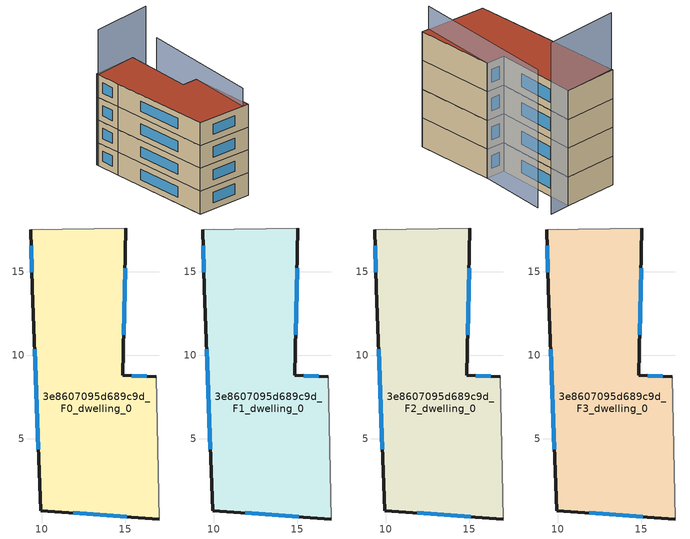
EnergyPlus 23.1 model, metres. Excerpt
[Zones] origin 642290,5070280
3e8607095d689c9d_F0_dwelling_0
 floor ground (EU_floor_Construction): 15.05,17.61 14.85,8.8 16.85,8.7 17.05,0.2 9.94,0.7 9.44,14.01 9.35,17.51 z0
 wall outside (EU_wall_Construction): 9.35,17.51 9.44,14.01 9.94,0.7 17.05,0.2 / 16.85,8.7 14.85,8.8 15.05,17.61 z0:3
 wall adiabatic (EU_wall_Construction): 15.05,17.61 9.35,17.51 / 17.05,0.2 16.85,8.7 z0:3
 window (EU_Window_Construction): 11.9,0.56 15.09,0.33 / 9.58,10.34 9.81,4.36 / 9.37,16.55 9.42,14.97 / 14.9,11.23 15,15.18 / 16.3,8.73 15.4,8.77 z0.83:2.17
3e8607095d689c9d_F1_dwelling_0
 floor to 3e8607095d689c9d_F0_dwelling_0 (EU_floor_Construction): 15.05,17.61 14.85,8.8 16.85,8.7 17.05,0.2 9.94,0.7 9.44,14.01 9.35,17.51 z3
 wall outside (EU_wall_Construction): 9.35,17.51 9.44,14.01 9.94,0.7 17.05,0.2 / 16.85,8.7 14.85,8.8 15.05,17.61 z3:6
 wall adiabatic (EU_wall_Construction): 15.05,17.61 9.35,17.51 / 17.05,0.2 16.85,8.7 z3:6
 window (EU_Window_Construction): 11.9,0.56 15.09,0.33 / 9.58,10.34 9.81,4.36 / 9.37,16.55 9.42,14.97 / 14.9,11.23 15,15.18 / 16.3,8.73 15.4,8.77 z3.83:5.17
3e8607095d689c9d_F2_dwelling_0
 floor to 3e8607095d689c9d_F1_dwelling_0 (EU_floor_Construction): 15.05,17.61 14.85,8.8 16.85,8.7 17.05,0.2 9.94,0.7 9.44,14.01 9.35,17.51 z6
 wall outside (EU_wall_Construction): 9.35,17.51 9.44,14.01 9.94,0.7 17.05,0.2 / 16.85,8.7 14.85,8.8 15.05,17.61 z6:9
 wall adiabatic (EU_wall_Construction): 15.05,17.61 9.35,17.51 / 17.05,0.2 16.85,8.7 z6:9
 window (EU_Window_Construction): 11.9,0.56 15.09,0.33 / 9.58,10.34 9.81,4.36 / 9.37,16.55 9.42,14.97 / 14.9,11.23 15,15.18 / 16.3,8.73 15.4,8.77 z6.83:8.17
3e8607095d689c9d_F3_dwelling_0
 floor to 3e8607095d689c9d_F2_dwelling_0 (EU_floor_Construction): 15.05,17.61 14.85,8.8 16.85,8.7 17.05,0.2 9.94,0.7 9.44,14.01 9.35,17.51 z9
 wall outside (EU_wall_Construction): 9.35,17.51 9.44,14.01 9.94,0.7 17.05,0.2 / 16.85,8.7 14.85,8.8 15.05,17.61 z9:12
 wall adiabatic (EU_wall_Construction): 15.05,17.61 9.35,17.51 / 17.05,0.2 16.85,8.7 z9:12
 window (EU_Window_Construction): 11.9,0.56 15.09,0.33 / 9.58,10.34 9.81,4.36 / 9.37,16.55 9.42,14.97 / 14.9,11.23 15,15.18 / 16.3,8.73 15.4,8.77 z9.83:11.17
 roof outside (EU_roof_Construction): 17.05,0.2 16.85,8.7 14.85,8.8 15.05,17.61 9.35,17.51 9.44,14.01 9.94,0.7 z12
shading: 16.28,0.25 17.34,15.95 z0:14.4; 17.25,17.71 9.36,17.31 z0:17.9
[Building]
EU S2 Campaign: North Axis=0; Terrain=City; Solar Distribution=FullExterior
[Site:Location]
Lyon-Bron: Latitude=45.75; Longitude=5; Time Zone=1; Elevation=198
[SizingPeriod:WeatherFileDays]
AnnualSizingPeriod: Begin Month=1; Begin Day of Month=1; End Month=12; End Day of Month=31; Day of Week for Start Day=Monday; Use Weather File Daylight Saving Period=No; Use Weather File Rain and Snow Indicators=No
[MATERIAL]
EU_InternalMass_Material: Roughness=MediumRough; Thickness=0.1; Conductivity=1; Density=1800; Specific Heat=900; Thermal Absorptance=0.9; Solar Absorptance=0.7; Visible Absorptance=0.7
[MATERIAL:NOMASS] Roughness=MediumRough; Thermal Absorptance=0.9; Solar Absorptance=0.7; Visible Absorptance=0.7
Name | Thermal Resistance
EU_wall_NoMass | 0.87146
EU_roof_NoMass | 0.842276
EU_floor_NoMass | 0.496999
[WINDOWMATERIAL:SIMPLEGLAZINGSYSTEM]
EU_Window_SimpleGlazing: UFactor=2.2525; Solar Heat Gain Coefficient=0.76; Visible Transmittance=0.76
[CONSTRUCTION]
EU_wall_Construction: EU_wall_NoMass
EU_roof_Construction: EU_roof_NoMass
EU_floor_Construction: EU_floor_NoMass
EU_InternalMass_Construction: EU_InternalMass_Material
EU_Window_Construction: EU_Window_SimpleGlazing
[ZONE] Type=1; Multiplier=1; Ceiling Height=autocalculate; Floor Area=autocalculate; Part of Total Floor Area=Yes
Name | Volume
3e8607095d689c9d_F0_dwelling_0 | 322.489
3e8607095d689c9d_F1_dwelling_0; 3e8607095d689c9d_F2_dwelling_0 | 322.49
3e8607095d689c9d_F3_dwelling_0 | 967.469
[INTERNALMASS] Construction=EU_InternalMass_Construction; Surface Area=107.497
Name | Zone or ZoneList
3e8607095d689c9d_F0_dwelling_0_EU_InternalMass | 3e8607095d689c9d_F0_dwelling_0
3e8607095d689c9d_F1_dwelling_0_EU_InternalMass | 3e8607095d689c9d_F1_dwelling_0
3e8607095d689c9d_F2_dwelling_0_EU_InternalMass | 3e8607095d689c9d_F2_dwelling_0
3e8607095d689c9d_F3_dwelling_0_EU_InternalMass | 3e8607095d689c9d_F3_dwelling_0
[OTHEREQUIPMENT] Fuel Type=Electricity; Design Level Calculation Method=Watts/Area; Power per Zone Floor Area=1; Fraction Latent=0; Fraction Radiant=0; Fraction Lost=0; Carbon Dioxide Generation Rate=0; EndUse Subcategory=EU_Step8_InternalGains
Name | Zone or ZoneList or Space or SpaceList | Schedule
EU_Step8_InternalGain_3e8607095d689c9d_F0_dwelling_0_f000 | 3e8607095d689c9d_F0_dwelling_0 | EU_Step8_GainSchedule_3e8607095d689c9d_F0_dwelling_0_f000
EU_Step8_InternalGain_3e8607095d689c9d_F1_dwelling_0_f000 | 3e8607095d689c9d_F1_dwelling_0 | EU_Step8_GainSchedule_3e8607095d689c9d_F1_dwelling_0_f000
EU_Step8_InternalGain_3e8607095d689c9d_F2_dwelling_0_f000 | 3e8607095d689c9d_F2_dwelling_0 | EU_Step8_GainSchedule_3e8607095d689c9d_F2_dwelling_0_f000
EU_Step8_InternalGain_3e8607095d689c9d_F3_dwelling_0_f000 | 3e8607095d689c9d_F3_dwelling_0 | EU_Step8_GainSchedule_3e8607095d689c9d_F3_dwelling_0_f000
[ZONEVENTILATION:DESIGNFLOWRATE] Schedule=EU_AlwaysOn; Design Flow Rate Calculation Method=AirChanges/Hour; Air Changes per Hour=0.425; Ventilation Type=Natural; Fan Pressure Rise=0; Fan Total Efficiency=1; Constant Term Coefficient=1; Temperature Term Coefficient=0; Velocity Term Coefficient=0; Velocity Squared Term Coefficient=0; Minimum Indoor Temperature=-100; Maximum Indoor Temperature=100; Delta Temperature=-100; Minimum Outdoor Temperature=-100; Maximum Outdoor Temperature=100; Maximum Wind Speed=40
Name | Zone or ZoneList or Space or SpaceList
EU_ConstantAir_3e8607095d689c9d_F0_dwelling_0 | 3e8607095d689c9d_F0_dwelling_0
EU_ConstantAir_3e8607095d689c9d_F1_dwelling_0 | 3e8607095d689c9d_F1_dwelling_0
EU_ConstantAir_3e8607095d689c9d_F2_dwelling_0 | 3e8607095d689c9d_F2_dwelling_0
EU_ConstantAir_3e8607095d689c9d_F3_dwelling_0 | 3e8607095d689c9d_F3_dwelling_0
[HVACTEMPLATE:THERMOSTAT] Constant Heating Setpoint=20; Constant Cooling Setpoint=50
EU_HeatOnly_3e8607095d689c9d_F0_dwelling_0; EU_HeatOnly_3e8607095d689c9d_F1_dwelling_0; EU_HeatOnly_3e8607095d689c9d_F2_dwelling_0; EU_HeatOnly_3e8607095d689c9d_F3_dwelling_0
[HVACTEMPLATE:ZONE:IDEALLOADSAIRSYSTEM] System Availability Schedule=EU_AlwaysOn; Maximum Heating Supply Air Temperature=50; Minimum Cooling Supply Air Temperature=13; Maximum Heating Supply Air Humidity Ratio=0.0156; Minimum Cooling Supply Air Humidity Ratio=0.0077; Heating Limit=NoLimit; Cooling Limit=NoLimit; Heating Availability Schedule=EU_AlwaysOn; Cooling Availability Schedule=EU_CoolingOff; Dehumidification Control Type=ConstantSensibleHeatRatio; Cooling Sensible Heat Ratio=0.7; Dehumidification Setpoint=60; Humidification Control Type=None; Humidification Setpoint=30; Outdoor Air Method=None; Outdoor Air Flow Rate per Person=0.00944; Outdoor Air Flow Rate per Zone Floor Area=0; Outdoor Air Flow Rate per Zone=0; Demand Controlled Ventilation Type=None; Outdoor Air Economizer Type=NoEconomizer; Heat Recovery Type=None; Sensible Heat Recovery Effectiveness=0.7; Latent Heat Recovery Effectiveness=0.65
Name | Template Thermostat
3e8607095d689c9d_F0_dwelling_0 | EU_HeatOnly_3e8607095d689c9d_F0_dwelling_0
3e8607095d689c9d_F1_dwelling_0 | EU_HeatOnly_3e8607095d689c9d_F1_dwelling_0
3e8607095d689c9d_F2_dwelling_0 | EU_HeatOnly_3e8607095d689c9d_F2_dwelling_0
3e8607095d689c9d_F3_dwelling_0 | EU_HeatOnly_3e8607095d689c9d_F3_dwelling_0
[SIZING:ZONE] Zone Cooling Design Supply Air Temperature Input Method=SupplyAirTemperature; Zone Cooling Design Supply Air Temperature=13; Zone Heating Design Supply Air Temperature Input Method=SupplyAirTemperature; Zone Heating Design Supply Air Temperature=50; Zone Cooling Design Supply Air Humidity Ratio=0.008; Zone Heating Design Supply Air Humidity Ratio=0.008; Cooling Design Air Flow Method=DesignDay; Cooling Design Air Flow Rate=0; Cooling Minimum Air Flow per Zone Floor Area=0.000762; Cooling Minimum Air Flow=0; Cooling Minimum Air Flow Fraction=0.2; Heating Design Air Flow Method=DesignDay; Heating Design Air Flow Rate=0; Heating Maximum Air Flow per Zone Floor Area=0.002032; Heating Maximum Air Flow=0.141576; Heating Maximum Air Flow Fraction=0.3; Account for Dedicated Outdoor Air System=No; Dedicated Outdoor Air System Control Strategy=NeutralSupplyAir; Dedicated Outdoor Air Low Setpoint Temperature for Design=autosize; Dedicated Outdoor Air High Setpoint Temperature for Design=autosize; Zone Load Sizing Method=Sensible Load Only No Latent Load; Zone Latent Cooling Design Supply Air Humidity Ratio Input Method=HumidityRatioDifference; Zone Cooling Design Supply Air Humidity Ratio Difference=0.005; Zone Latent Heating Design Supply Air Humidity Ratio Input Method=HumidityRatioDifference; Zone Humidification Design Supply Air Humidity Ratio Difference=0.005
3e8607095d689c9d_F0_dwelling_0; 3e8607095d689c9d_F1_dwelling_0; 3e8607095d689c9d_F2_dwelling_0; 3e8607095d689c9d_F3_dwelling_0
[SCHEDULE:CONSTANT]
Name | Hourly Value
EU_AlwaysOn | 1
EU_CoolingOff | 0
[SCHEDULE:FILE] Column Number=1; Rows to Skip at Top=0; Number of Hours of Data=8760; Column Separator=Comma; Interpolate to Timestep=No; Minutes per Item=60; Adjust Schedule for Daylight Savings=Yes
Name | File
EU_Step8_GainSchedule_3e8607095d689c9d_F0_dwelling_0_f000 | ../../schedules/3e8607095d689c9d/3e8607095d689c9d_F0_dwelling_0_f000_gain.csv
EU_Step8_GainSchedule_3e8607095d689c9d_F1_dwelling_0_f000 | ../../schedules/3e8607095d689c9d/3e8607095d689c9d_F1_dwelling_0_f000_gain.csv
EU_Step8_GainSchedule_3e8607095d689c9d_F2_dwelling_0_f000 | ../../schedules/3e8607095d689c9d/3e8607095d689c9d_F2_dwelling_0_f000_gain.csv
EU_Step8_GainSchedule_3e8607095d689c9d_F3_dwelling_0_f000 | ../../schedules/3e8607095d689c9d/3e8607095d689c9d_F3_dwelling_0_f000_gain.csv
